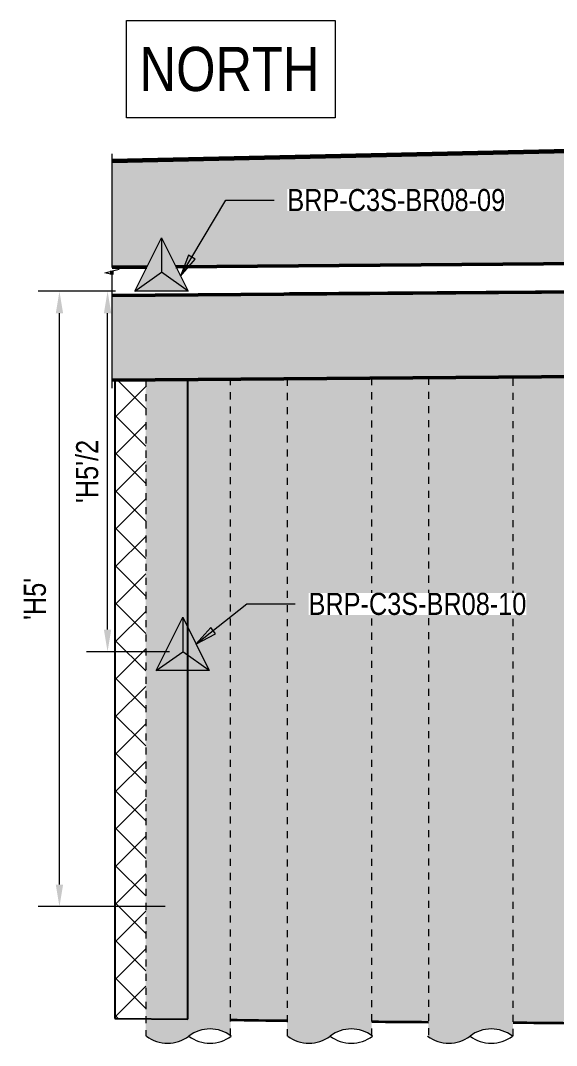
# Model space of a CAD drawing. Header units: metres. Extents: x -1147 to -802, y 5 to 567.
# Drawn here: x -1147.12 to -1139.53, y 10.7 to 25.2 of the extents above; entities that cross this region are included whole.
import ezdxf

# ---------------------------------------------------------------- set-up
doc = ezdxf.new("R2010")
doc.units = ezdxf.units.M
doc.linetypes.add('JacobsDash', pattern=[0.0045, 0.003, -0.0015])
doc.layers.get('Defpoints').update_dxf_attribs({"color": 41})
for name, color, linetype, lineweight in [('A-ANNO-DIMS', 7, 'Continuous', 9), ('A-DETL', 7, 'Continuous', 13), ('A-DETL-GENF', 7, 'Continuous', 9), ('A-FLOR', 7, 'Continuous', 50), ('A-GENM', 7, 'Continuous', 35), ('G-ANNO-TEXT', 7, 'Continuous', 9), ('S-BEAM', 7, 'Continuous', 50), ('S-FNDN', 7, 'Continuous', 50)]:
    doc.layers.add(name, color=color, linetype=linetype, lineweight=lineweight)
doc.styles.add('Arial Narrow_1', font='ARIALN.TTF', dxfattribs={"height": 0.3125})
doc.styles.add('Arial Narrow_2', font='ARIALN.TTF', dxfattribs={"height": 0.625})
doc.dimstyles.new('Dimension_Standard_O__mm_', dxfattribs={"dimscale": 0.3048, "dimtxt": 0.319822, "dimasz": 1.025262, "dimexe": 0.984252, "dimexo": 0.615157, "dimgap": 0.615157, "dimtad": 1, "dimdec": 0, "dimlfac": 1000, "dimzin": 0, "dimdsep": 46, "dimtxsty": 'Arial Narrow_1', "dimsah": 1, "dimcen": 0.09, "dimaunit": 1, "dimadec": 4, "dimazin": 0, "dimtfac": 1, "dimtdec": 4, "dimtix": 1, "dimtmove": 0, "dimatfit": 3, "dimfxl": 1, "dimtvp": 1, "dimtfill": 1, "dimtolj": 1, "dimtzin": 0, "dimlwd": 18, "dimlwe": 18, "dimarcsym": 2})
doc.dimstyles.new('Dimension_Standard_T__mm_', dxfattribs={"dimscale": 0.3048, "dimtxt": 0.319822, "dimasz": 1.025262, "dimexe": 0.984252, "dimexo": 0.615157, "dimgap": 0.410105, "dimtad": 1, "dimdec": 0, "dimlfac": 1000, "dimzin": 0, "dimdsep": 46, "dimtxsty": 'Arial Narrow_1', "dimsah": 1, "dimcen": 0.09, "dimaunit": 1, "dimadec": 4, "dimazin": 0, "dimtfac": 1, "dimtdec": 4, "dimtix": 1, "dimtmove": 0, "dimatfit": 3, "dimfxl": 1, "dimtvp": 1, "dimtolj": 1, "dimtzin": 0, "dimlwd": 18, "dimlwe": 18, "dimarcsym": 2})

# ---------------------------------------------------------------- blocks, each defined once
blk = doc.blocks.new('03_SFR_ACS_Abutment_BR08_Retaining wall CS - ABUTMENT EAST_BR8_1-7988247-DRG-2873010 - SECTION 1')
at = {"layer": 'S-BEAM', "color": 250, "true_color": 0x404040}
for p, q in [((-1145.82, 21.31), (-1135.985, 21.386)), ((-1135.896, 21.386), (-1135.857, 21.387))]:
    blk.add_line(p, q, dxfattribs=at)
at = {"layer": 'S-BEAM', "color": 8, "true_color": 0x6f6f6f}
blk.add_line((-1135.985, 21.386), (-1135.896, 21.386), dxfattribs=at)
at = {"layer": 'S-BEAM'}
for p, q in [((-1135.857, 21.387), (-1135.842, 21.387)), ((-1135.842, 20.187), (-1135.842, 21.387)), ((-1145.82, 20.11), (-1135.842, 20.187))]:
    blk.add_line(p, q, dxfattribs=at)
blk = doc.blocks.new('01_SFO_FRP_Pile_CastInPlace_CS_BR08 - CAST-IN-PLACE PILE - 1200-8641593-DRG-2873010 - SECTION 1')
at = {"layer": 'S-FNDN', "linetype": 'JacobsDash', "lineweight": 18, "true_color": 0xc0c0c0}
for points in [[(-1141.017, 10.733), (-1140.938, 10.745), (-1140.878, 10.763), (-1140.813, 10.793), (-1140.686, 10.874), (-1140.628, 10.901), (-1140.559, 10.921), (-1140.48, 10.931), (-1140.417, 10.931), (-1140.339, 10.919), (-1140.278, 10.901), (-1140.211, 10.87), (-1140.163, 10.839), (-1140.163, 20.154), (-1141.343, 20.144), (-1141.343, 10.825), (-1141.293, 10.793), (-1141.228, 10.763), (-1141.155, 10.742), (-1141.088, 10.733), (-1141.054, 10.733)], [(-1140.153, 10.832), (-1140.143, 10.832), (-1140.143, 20.154), (-1140.163, 20.152), (-1140.163, 10.839), (-1140.155, 10.834)]]:
    blk.add_hatch(color=9, dxfattribs=at).paths.add_polyline_path(points)
at = {"layer": 'S-FNDN', "linetype": 'JacobsDash', "lineweight": 18}
for p, q in [((-1141.343, 20.145), (-1141.343, 10.826)), ((-1140.143, 10.832), (-1140.143, 20.154))]:
    blk.add_line(p, q, dxfattribs=at)
blk = doc.blocks.new('01_SFO_FRP_Pile_CastInPlace_CS_BR08 - CAST-IN-PLACE PILE - 1200-8641556-DRG-2873010 - SECTION 1')
at = {"layer": 'S-FNDN', "linetype": 'JacobsDash', "lineweight": 18, "true_color": 0xc0c0c0}
for points in [[(-1143.054, 10.733), (-1142.997, 10.733), (-1142.926, 10.743), (-1142.856, 10.764), (-1142.793, 10.793), (-1142.673, 10.871), (-1142.602, 10.902), (-1142.539, 10.921), (-1142.468, 10.931), (-1142.397, 10.931), (-1142.326, 10.921), (-1142.255, 10.9), (-1142.191, 10.87), (-1142.163, 10.852), (-1142.163, 20.138), (-1143.343, 20.129), (-1143.343, 10.832), (-1143.333, 10.832), (-1143.273, 10.793), (-1143.208, 10.763), (-1143.139, 10.743), (-1143.068, 10.733)], [(-1142.143, 10.839), (-1142.143, 20.138), (-1142.163, 20.138), (-1142.163, 10.852), (-1142.145, 10.84)]]:
    blk.add_hatch(color=9, dxfattribs=at).paths.add_polyline_path(points)
at = {"layer": 'S-FNDN', "linetype": 'JacobsDash', "lineweight": 18}
for p, q in [((-1143.343, 20.129), (-1143.343, 10.832)), ((-1142.143, 10.839), (-1142.143, 20.138))]:
    blk.add_line(p, q, dxfattribs=at)
blk = doc.blocks.new('01_SFO_FRP_Pile_CastInPlace_CS_BR08 - CAST-IN-PLACE PILE - 1200-8641505-DRG-2873010 - SECTION 1')
at = {"layer": 'S-FNDN', "linetype": 'JacobsDash', "lineweight": 18, "true_color": 0xc0c0c0}
h = blk.add_hatch(color=9, dxfattribs=at)
h.paths.add_polyline_path([(-1145.068, 10.733), (-1144.997, 10.733), (-1144.926, 10.743), (-1144.856, 10.764), (-1144.793, 10.793), (-1144.673, 10.871), (-1144.602, 10.902), (-1144.539, 10.921), (-1144.468, 10.931), (-1144.397, 10.931), (-1144.326, 10.921), (-1144.256, 10.9), (-1144.191, 10.87), (-1144.163, 10.852), (-1144.163, 20.123), (-1145.343, 20.114), (-1145.343, 10.832), (-1145.333, 10.832), (-1145.273, 10.793), (-1145.208, 10.763), (-1145.133, 10.742), (-1145.09, 10.736)])
h.paths.add_polyline_path([(-1144.559, 16.002), (-1145.197, 16.002), (-1144.82, 16.757), (-1144.443, 16.002), (-1144.542, 16.002)])
blk.add_hatch(color=9, dxfattribs=at).paths.add_polyline_path([(-1144.143, 10.839), (-1144.143, 20.123), (-1144.163, 20.123), (-1144.163, 10.852), (-1144.145, 10.84)])
at = {"layer": 'S-FNDN', "linetype": 'JacobsDash', "lineweight": 18}
for p, q in [((-1145.343, 20.114), (-1145.343, 10.832)), ((-1144.143, 10.839), (-1144.143, 20.123))]:
    blk.add_line(p, q, dxfattribs=at)
blk = doc.blocks.new('20_SFR_WSC_ShotcreteWall_ArchFlatBack_Datum - ArchWall_PileSize_1200-8655494-DRG-2873010 - SECTION 1')
at = {"layer": 'A-GENM', "true_color": 0x9ab29e}
blk.add_hatch(color=253, dxfattribs=at).paths.add_polyline_path([(-1143.343, 11.051), (-1143.343, 20.124), (-1144.143, 20.123), (-1144.143, 11.06), (-1143.439, 11.052)])
at = {"layer": 'A-GENM', "color": 252, "true_color": 0x888888, "flags": 128}
for points in [[(-1143.343, 20.124), (-1143.439, 20.124), (-1143.539, 20.124), (-1143.641, 20.124), (-1143.745, 20.124), (-1143.848, 20.124), (-1143.95, 20.124), (-1144.05, 20.124), (-1144.055, 20.124)], [(-1144.143, 11.06), (-1144.05, 11.059), (-1143.95, 11.058), (-1143.848, 11.057), (-1143.745, 11.056), (-1143.641, 11.054), (-1143.539, 11.053), (-1143.439, 11.052), (-1143.343, 11.051)]]:
    blk.add_lwpolyline(points, dxfattribs=at)
blk = doc.blocks.new('20_SFR_WSC_ShotcreteWall_ArchFlatBack_Datum - ArchWall_PileSize_1200-8655628-DRG-2873010 - SECTION 1')
at = {"layer": 'A-GENM', "true_color": 0x9ab29e}
blk.add_hatch(color=253, dxfattribs=at).paths.add_polyline_path([(-1141.343, 11.03), (-1141.343, 20.144), (-1142.143, 20.136), (-1142.143, 11.037), (-1141.439, 11.031)])
at = {"layer": 'A-GENM', "color": 252, "true_color": 0x888888, "flags": 128}
for points in [[(-1141.343, 20.144), (-1141.439, 20.143), (-1141.539, 20.142), (-1141.641, 20.141), (-1141.745, 20.14), (-1141.848, 20.139), (-1141.95, 20.138), (-1142.05, 20.137), (-1142.143, 20.136)], [(-1142.143, 11.037), (-1142.05, 11.036), (-1141.95, 11.035), (-1141.848, 11.034), (-1141.745, 11.033), (-1141.641, 11.033), (-1141.539, 11.032), (-1141.439, 11.031), (-1141.343, 11.03)]]:
    blk.add_lwpolyline(points, dxfattribs=at)
blk = doc.blocks.new('20_SFR_WSC_ShotcreteWall_ArchFlatBack_Datum - ArchWall_PileSize_1200-8655727-DRG-2873010 - SECTION 1')
at = {"layer": 'A-GENM', "true_color": 0x9ab29e}
blk.add_hatch(color=253, dxfattribs=at).paths.add_polyline_path([(-1139.343, 11.016), (-1139.343, 20.159), (-1140.143, 20.153), (-1140.143, 11.024), (-1139.439, 11.017)])
at = {"layer": 'A-GENM', "color": 252, "true_color": 0x888888, "flags": 128}
for points in [[(-1139.343, 20.159), (-1139.439, 20.158), (-1139.539, 20.157), (-1139.641, 20.156), (-1139.745, 20.156), (-1139.848, 20.155), (-1139.95, 20.154), (-1140.05, 20.153), (-1140.143, 20.153)], [(-1140.143, 11.024), (-1140.05, 11.023), (-1139.95, 11.022), (-1139.848, 11.021), (-1139.745, 11.02), (-1139.641, 11.019), (-1139.539, 11.018), (-1139.439, 11.017), (-1139.343, 11.016)]]:
    blk.add_lwpolyline(points, dxfattribs=at)
blk = doc.blocks.new('CS_DET_Pile-Column_BreakLine - Tubular BreakLine-5442962-DRG-2873010 - SECTION 1')
at = {"layer": 'A-DETL-GENF', "lineweight": 18}
for centre, start, end in [((-1134.333, 10.434), 52.9573, 127.0427), ((-1134.933, 11.229), 232.9573, 307.0427), ((-1134.333, 11.229), 232.9573, 307.0427)]:
    blk.add_arc(centre, 0.498, start, end, dxfattribs=at)
blk = doc.blocks.new('BREAK LINE - INPUT VIEW SCALE_R13 - Std Break-7899367-DRG-2873010 - SECTION 1')
at = {"layer": 'A-DETL-GENF'}
for p, q in [((-1145.82, 21.706), (-1145.82, 23.314)), ((-1145.92, 21.631), (-1145.72, 21.681)), ((-1145.82, 21.606), (-1145.92, 21.631)), ((-1145.72, 21.681), (-1145.82, 21.706)), ((-1145.82, 19.999), (-1145.82, 21.606))]:
    blk.add_line(p, q, dxfattribs=at)
blk = doc.blocks.new('DIMBLOCK3-DRG-2873010 - SECTION 1')
at = {"layer": 'A-ANNO-DIMS', "color": 0, "lineweight": 18, "transparency": 16777216}
for p, q in [((-1145.771, 21.369), (-1146.183, 21.369)), ((-1145.883, 16.582), (-1145.883, 21.057)), ((-1145.007, 16.269), (-1146.183, 16.269))]:
    blk.add_line(p, q, dxfattribs=at)
at = {"layer": 'A-ANNO-DIMS', "color": 0, "transparency": 16777216}
for points in [[(-1145.935, 21.057), (-1145.831, 21.057), (-1145.883, 21.369)], [(-1145.935, 16.582), (-1145.831, 16.582), (-1145.883, 16.269)]]:
    blk.add_solid(points, dxfattribs=at)
at = {"layer": 'Defpoints', "color": 0, "transparency": 16777216}
for p in [(-1145.883, 21.369), (-1145.583, 21.369), (-1144.82, 16.269)]:
    blk.add_point(p, dxfattribs=at)
at = {"layer": 'A-ANNO-DIMS', "color": 0, "lineweight": 18, "transparency": 16777216, "insert": (-1146.17, 18.819), "char_height": 0.3125, "width": 1.07826, "attachment_point": 5, "rotation": 90, "style": 'Arial Narrow_1'}
blk.add_mtext("\\A1;'H5'/2", dxfattribs=at)
blk = doc.blocks.new('DIMBLOCK6-DRG-2873010 - SECTION 1')
at = {"layer": 'A-ANNO-DIMS', "color": 0, "lineweight": 18, "transparency": 16777216}
for p, q in [((-1145.814, 21.369), (-1146.864, 21.369)), ((-1146.564, 12.975), (-1146.564, 21.057)), ((-1145.07, 12.663), (-1146.864, 12.663))]:
    blk.add_line(p, q, dxfattribs=at)
at = {"layer": 'A-ANNO-DIMS', "color": 0, "transparency": 16777216}
for points in [[(-1146.616, 21.057), (-1146.512, 21.057), (-1146.564, 21.369)], [(-1146.616, 12.975), (-1146.512, 12.975), (-1146.564, 12.663)]]:
    blk.add_solid(points, dxfattribs=at)
at = {"layer": 'Defpoints', "color": 0, "transparency": 16777216}
for p in [(-1146.564, 21.369), (-1145.626, 21.369), (-1144.882, 12.663)]:
    blk.add_point(p, dxfattribs=at)
at = {"layer": 'A-ANNO-DIMS', "color": 0, "lineweight": 18, "transparency": 16777216, "insert": (-1146.91, 17.016), "char_height": 0.3125, "width": 0.71884, "attachment_point": 5, "rotation": 90, "style": 'Arial Narrow_1', "bg_fill": 3, "box_fill_scale": 1.1, "bg_fill_color": 256, "bg_fill_true_color": 13158600, "bg_fill_transparency": 0}
blk.add_mtext("\\A1;'H5'", dxfattribs=at)

msp = doc.modelspace()

# ---------------------------------------------------------------- hatches: boundary and pattern name
at = {"layer": 'A-DETL-GENF', "true_color": 0xc0c0c0}
h = msp.add_hatch(color=9, dxfattribs=at)
h.paths.add_polyline_path([(-1145.82, 20.1076), (-1145.3429, 20.1122), (-1145.3429, 20.1138), (-1145.229, 20.1147), (-1144.7446, 20.1251), (-1144.7446, 20.1184), (-1144.0499, 20.1237), (-1143.7938, 20.1237), (-1143.3429, 20.1273), (-1143.3429, 20.1292), (-1142.1433, 20.1376), (-1142.1433, 20.1368), (-1135.8419, 20.1868), (-1135.8419, 21.387), (-1135.9542, 21.3857), (-1145.82, 21.3074), (-1145.82, 20.1101)])
h.paths.add_polyline_path([(-1136.0328, 21.6346), (-1135.9018, 21.6375), (-1135.9018, 21.7859), (-1135.8961, 21.7859), (-1135.8961, 21.6376), (-1135.8838, 21.6381), (-1135.8838, 21.7882), (-1135.8415, 21.7871), (-1135.8415, 21.7473), (-1130.4589, 21.8611), (-1130.4589, 22.1211), (-1134.3816, 22.1503), (-1134.7189, 23.4093), (-1135.5047, 23.4108), (-1135.5793, 23.4136), (-1135.5803, 21.7927), (-1135.5821, 21.7926), (-1135.5832, 23.4138), (-1136.0532, 23.4303), (-1145.82, 23.2177), (-1145.82, 21.707), (-1145.3262, 21.7114), (-1145.12, 22.1239), (-1144.9151, 21.7143), (-1136.0521, 21.7864), (-1136.051, 21.7869), (-1136.0331, 21.787), (-1136.0331, 21.6347)])
h.paths.add_polyline_path([(-1131.3434, 22.1261), (-1131.3434, 22.1261), (-1131.3434, 22.1261)])
h.paths.add_polyline_path([(-1135.6854, 22.1346), (-1135.6873, 22.1469), (-1135.6873, 22.1469)])
h.paths.add_polyline_path([(-1135.6039, 22.4579), (-1135.6039, 22.4579), (-1135.6039, 22.4714)])
h.paths.add_polyline_path([(-1135.5044, 22.5905), (-1135.5044, 22.5905), (-1135.5044, 22.5931)])
h.paths.add_polyline_path([(-1135.5538, 23.301), (-1135.5538, 23.301), (-1135.5538, 23.301)])
at = {"layer": 'A-DETL-GENF', "true_color": 0xffffff}
for points in [[(-1145.4972, 21.3694), (-1144.7427, 21.3694), (-1145.12, 22.1239), (-1145.4885, 21.3868)], [(-1144.4798, 16.0023), (-1144.4427, 16.0023), (-1144.82, 16.7568), (-1145.1972, 16.0023), (-1144.5418, 16.0023)]]:
    msp.add_hatch(color=7, dxfattribs=at).paths.add_polyline_path(points)
at = {"layer": 'A-DETL-GENF', "true_color": 0xafc8af}
h = msp.add_hatch(dxfattribs=at)
h.set_pattern_fill('FP_1', color=9, style=0, pattern_type=2)
h.set_pattern_definition([(45, (-1120.574, 10.849), (-0.265165, 0.265165), []), (135, (-1120.574, 10.849), (-0.265165, -0.265165), [])])
h.paths.add_polyline_path([(-1145.3429, 11.0772), (-1145.3429, 20.1122), (-1145.78, 20.1028), (-1145.78, 11.0823), (-1145.3526, 11.0773)])
h.paths.add_polyline_path([(-1145.229, 20.1147), (-1144.7446, 20.1184), (-1144.7446, 20.1251)])
at = {"layer": 'G-ANNO-TEXT'}
for points in [[(-1144.8525, 21.5837), (-1144.6449, 21.8237), (-1144.7395, 21.8802)], [(-1144.6342, 16.3735), (-1144.3549, 16.524), (-1144.4232, 16.6105)]]:
    msp.add_hatch(color=256, dxfattribs=at).paths.add_polyline_path(points)

# ---------------------------------------------------------------- linework, layer by layer
at = {"layer": 'A-DETL', "color": 6, "lineweight": 18, "true_color": 0xff00ff}
for p, q in [((-1145.4972, 21.3694), (-1145.12, 22.1239)), ((-1145.12, 22.1239), (-1144.7427, 21.3694)), ((-1145.12, 22.1239), (-1145.12, 21.6365)), ((-1145.4972, 21.3694), (-1145.12, 21.6365)), ((-1144.7427, 21.3694), (-1145.12, 21.6365)), ((-1144.7427, 21.3694), (-1145.4972, 21.3694)), ((-1145.1972, 16.0023), (-1144.82, 16.7568)), ((-1144.82, 16.7568), (-1144.4427, 16.0023)), ((-1144.82, 16.7568), (-1144.82, 16.2694)), ((-1145.1972, 16.0023), (-1144.82, 16.2694)), ((-1144.4427, 16.0023), (-1144.82, 16.2694)), ((-1144.4427, 16.0023), (-1145.1972, 16.0023))]:
    msp.add_line(p, q, dxfattribs=at)
at = {"layer": 'A-DETL', "color": 8, "lineweight": 25, "true_color": 0x808080}
for p, q in [((-1144.7446, 20.1251), (-1145.78, 20.1028)), ((-1145.78, 20.1028), (-1145.78, 11.0823)), ((-1144.7446, 11.0702), (-1144.7446, 20.1251)), ((-1145.78, 11.0823), (-1144.7446, 11.0702))]:
    msp.add_line(p, q, dxfattribs=at)
at = {"layer": 'A-FLOR'}
for p, q in [((-1136.0531, 23.4297), (-1145.82, 23.2177)), ((-1136.0532, 23.4151), (-1145.82, 23.2031)), ((-1136.0532, 21.7852), (-1144.9151, 21.7143)), ((-1145.3264, 21.711), (-1145.82, 21.707))]:
    msp.add_line(p, q, dxfattribs=at)
at = {"layer": 'G-ANNO-TEXT'}
for p, q in [((-1144.8525, 21.5837), (-1144.2102, 22.6585)), ((-1144.2102, 22.6585), (-1143.5258, 22.6585)), ((-1144.7395, 21.8802), (-1144.8525, 21.5837)), ((-1144.8525, 21.5837), (-1144.6449, 21.8237)), ((-1144.6449, 21.8237), (-1144.7395, 21.8802)), ((-1144.6342, 16.3735), (-1143.9102, 16.9456)), ((-1143.9102, 16.9456), (-1143.2258, 16.9456)), ((-1144.4232, 16.6105), (-1144.6342, 16.3735)), ((-1144.3549, 16.524), (-1144.4232, 16.6105)), ((-1144.6342, 16.3735), (-1144.3549, 16.524))]:
    msp.add_line(p, q, dxfattribs=at)
at = {"layer": 'G-ANNO-TEXT', "lineweight": 18, "flags": 128}
msp.add_lwpolyline([(-1145.6168, 25.1987), (-1142.6618, 25.1987), (-1142.6618, 23.8237), (-1145.6168, 23.8237)], close=True, dxfattribs=at)
at = {"layer": 'S-BEAM'}
for p, q in [((-1144.9153, 21.7146), (-1136.0535, 21.7847)), ((-1145.8231, 21.6554), (-1145.8231, 21.607)), ((-1145.82, 21.7075), (-1145.3262, 21.7114)), ((-1136.0533, 21.3847), (-1145.82, 21.3074))]:
    msp.add_line(p, q, dxfattribs=at)
at = {"layer": 'S-BEAM', "color": 250, "true_color": 0x404040}
for p, q in [((-1145.8231, 21.607), (-1145.8231, 21.6554)), ((-1143.3061, 21.3295), (-1136.0337, 21.387))]:
    msp.add_line(p, q, dxfattribs=at)

# ---------------------------------------------------------------- block references
at = {"layer": 'A-DETL-GENF'}
for name, p in [('BREAK LINE - INPUT VIEW SCALE_R13 - Std Break-7899367-DRG-2873010 - SECTION 1', (0, 0)), ('CS_DET_Pile-Column_BreakLine - Tubular BreakLine-5442962-DRG-2873010 - SECTION 1', (-10.1, 0)), ('CS_DET_Pile-Column_BreakLine - Tubular BreakLine-5442962-DRG-2873010 - SECTION 1', (-8.1, 0)), ('CS_DET_Pile-Column_BreakLine - Tubular BreakLine-5442962-DRG-2873010 - SECTION 1', (-6.12, 0))]:
    msp.add_blockref(name, p, dxfattribs=at)
at = {"layer": 'A-GENM', "color": 252, "true_color": 0x888888}
for name in ['20_SFR_WSC_ShotcreteWall_ArchFlatBack_Datum - ArchWall_PileSize_1200-8655727-DRG-2873010 - SECTION 1', '20_SFR_WSC_ShotcreteWall_ArchFlatBack_Datum - ArchWall_PileSize_1200-8655494-DRG-2873010 - SECTION 1', '20_SFR_WSC_ShotcreteWall_ArchFlatBack_Datum - ArchWall_PileSize_1200-8655628-DRG-2873010 - SECTION 1']:
    msp.add_blockref(name, (0, 0), dxfattribs=at)
at = {"layer": 'S-BEAM'}
msp.add_blockref('03_SFR_ACS_Abutment_BR08_Retaining wall CS - ABUTMENT EAST_BR8_1-7988247-DRG-2873010 - SECTION 1', (0, 0), dxfattribs=at)
at = {"layer": 'S-FNDN', "linetype": 'JacobsDash', "lineweight": 18}
for name in ['01_SFO_FRP_Pile_CastInPlace_CS_BR08 - CAST-IN-PLACE PILE - 1200-8641505-DRG-2873010 - SECTION 1', '01_SFO_FRP_Pile_CastInPlace_CS_BR08 - CAST-IN-PLACE PILE - 1200-8641556-DRG-2873010 - SECTION 1', '01_SFO_FRP_Pile_CastInPlace_CS_BR08 - CAST-IN-PLACE PILE - 1200-8641593-DRG-2873010 - SECTION 1']:
    msp.add_blockref(name, (0, 0), dxfattribs=at)

# ---------------------------------------------------------------- dimensions: what is measured, and where the dimension line sits
at = {"layer": 'A-ANNO-DIMS', "lineweight": 18}
dim = msp.add_linear_dim(base=(-1145.8831, 21.3694), p1=(-1144.82, 16.2694), p2=(-1145.5833, 21.3694), angle=90, text="'H5'/2", dimstyle='Dimension_Standard_T__mm_', override={"dimpost": '<>', "dimfxl": 5.156809}, dxfattribs=at)
dim.commit()
dim.dimension.update_dxf_attribs({"geometry": 'DIMBLOCK3-DRG-2873010 - SECTION 1', "text_midpoint": (-1146.1697, 18.8194)})

# ---------------------------------------------------------------- next in the draw order: texts
at = {"layer": 'G-ANNO-TEXT', "lineweight": 18, "insert": (-1145.4293, 24.8259), "char_height": 0.625, "attachment_point": 1, "style": 'Arial Narrow_2', "bg_fill": 3, "box_fill_scale": 1, "bg_fill_color": 256, "bg_fill_transparency": 0}
msp.add_mtext('NORTH', dxfattribs=at)
at = {"layer": 'G-ANNO-TEXT', "char_height": 0.3125, "attachment_point": 1, "style": 'Arial Narrow_1', "bg_fill": 3, "box_fill_scale": 1, "bg_fill_color": 256, "bg_fill_true_color": 13158600, "bg_fill_transparency": 0}
for s, insert in [('BRP-C3S-BR08-09', (-1143.3383, 22.8148)), ('BRP-C3S-BR08-10', (-1143.0383, 17.1018))]:
    msp.add_mtext(s, dxfattribs=dict(at, insert=insert))

# ---------------------------------------------------------------- next in the draw order: dimensions: what is measured, and where the dimension line sits
at = {"layer": 'A-ANNO-DIMS', "lineweight": 18}
dim = msp.add_linear_dim(base=(-1146.5639, 21.3694), p1=(-1144.8825, 12.6628), p2=(-1145.6264, 21.3694), angle=90, text="'H5'", dimstyle='Dimension_Standard_O__mm_', override={"dimpost": '<>', "dimfxl": 8.738339}, dxfattribs=at)
dim.commit()
dim.dimension.update_dxf_attribs({"geometry": 'DIMBLOCK6-DRG-2873010 - SECTION 1', "text_midpoint": (-1146.9103, 17.0161)})

doc.saveas('drawing.dxf')
